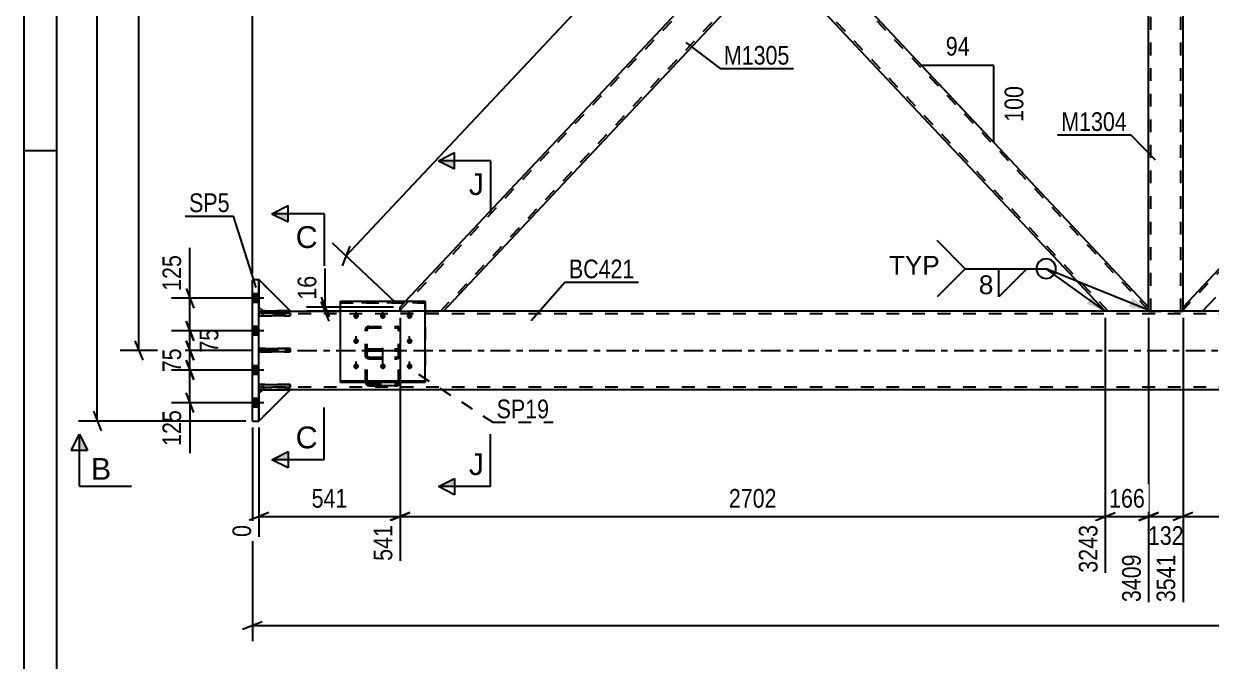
# Model space of a CAD drawing. Header units: millimetres. Extents: x -76 to 765, y -395 to 199.
# Drawn here: x -76 to 106, y -175.2 to -77.6 of the extents above; entities that cross this region are included whole.
import ezdxf

# ---------------------------------------------------------------- set-up
doc = ezdxf.new("R2010")
doc.units = ezdxf.units.MM
doc.linetypes.add('DXK_LINE_DOT2', pattern=[3.9198, 1.9599, -1.9599])
doc.linetypes.add('DXK_LINE_DOT3', pattern=[5.9187, 2.979, -0.9799, 0.9799, -0.9799])
doc.styles.add('Arial', font='ARIAL.TTF', dxfattribs={"height": 0.2})
doc.styles.add('Arial Narrow', font='ARIALN.TTF', dxfattribs={"height": 0.2})

# ---------------------------------------------------------------- blocks, each defined once
blk = doc.blocks.new('Unknown-761551795-1132')
at = {"color": 5, "linetype": 'Continuous'}
for p, q in [((-76.05, 199), (-76.05, -395)), ((-71.05, 194), (-71.05, -390)), ((-71.05, -97), (-76.05, -97))]:
    blk.add_line(p, q, dxfattribs=at)
blk = doc.blocks.new('Part-761551795-4890 - 4757')
at = {"color": 7, "linetype": 'DXK_LINE_DOT2'}
for p, q in [((-40, -120.95), (-40, -116.75)), ((-40, -116.75), (-35.2, -121.55)), ((-39.4, -121.55), (-40, -120.95)), ((-35.2, -121.55), (-39.4, -121.55))]:
    blk.add_line(p, q, dxfattribs=at)
blk = doc.blocks.new('Bolt-761551795-4770 - 4757')
at = {"color": 1, "linetype": 'DXK_LINE_DOT2'}
for p, q in [((-25.1, -122.73), (-25.1, -121.6)), ((-21, -122.73), (-21, -121.6)), ((-16.9, -122.73), (-16.9, -121.6)), ((-25.1, -126.58), (-25.1, -125.45)), ((-16.9, -126.58), (-16.9, -125.45)), ((-25.1, -130.44), (-25.1, -129.3)), ((-21, -130.44), (-21, -129.3)), ((-16.9, -130.44), (-16.9, -129.3))]:
    blk.add_line(p, q, dxfattribs=at)
blk = doc.blocks.new('Part-761551795-4878 - 4757')
at = {"color": 2, "linetype": 'Continuous'}
for p, q in [((-40, -133.29), (-40, -132.81)), ((-40, -132.81), (-35.2, -132.81)), ((-35.2, -132.81), (-35.2, -133.29)), ((-35.2, -133.29), (-40, -133.29))]:
    blk.add_line(p, q, dxfattribs=at)
at = {"color": 7, "linetype": 'DXK_LINE_DOT2'}
blk.add_line((-39.4, -133.29), (-39.4, -132.81), dxfattribs=at)
blk = doc.blocks.new('Part-761551795-4869 - 4757')
at = {"color": 7, "linetype": 'DXK_LINE_DOT2'}
for p, q in [((-35.2, -132.81), (-40, -132.81)), ((-40, -132.81), (-40, -133.29)), ((-39.4, -133.29), (-39.4, -132.81)), ((-35.2, -133.29), (-35.2, -132.81)), ((-40, -133.29), (-35.2, -133.29))]:
    blk.add_line(p, q, dxfattribs=at)
blk = doc.blocks.new('Part-761551795-4872 - 4757')
at = {"color": 7, "linetype": 'DXK_LINE_DOT2'}
for p, q in [((-35.2, -121.81), (-40, -121.81)), ((-40, -121.81), (-40, -122.29)), ((-39.4, -122.29), (-39.4, -121.81)), ((-35.2, -122.29), (-35.2, -121.81)), ((-40, -122.29), (-35.2, -122.29))]:
    blk.add_line(p, q, dxfattribs=at)
blk = doc.blocks.new('Part-761551795-4875 - 4757')
at = {"color": 7, "linetype": 'DXK_LINE_DOT2'}
for p, q in [((-35.2, -127.31), (-40, -127.31)), ((-40, -127.31), (-40, -127.79)), ((-39.4, -127.79), (-39.4, -127.31)), ((-35.2, -127.79), (-35.2, -127.31)), ((-40, -127.79), (-35.2, -127.79))]:
    blk.add_line(p, q, dxfattribs=at)
blk = doc.blocks.new('Part-761551795-4881 - 4757')
at = {"color": 2, "linetype": 'Continuous'}
for p, q in [((-40, -122.29), (-40, -121.81)), ((-40, -121.81), (-35.2, -121.81)), ((-35.2, -121.81), (-35.2, -122.29)), ((-35.2, -122.29), (-40, -122.29))]:
    blk.add_line(p, q, dxfattribs=at)
at = {"color": 7, "linetype": 'DXK_LINE_DOT2'}
blk.add_line((-39.4, -122.29), (-39.4, -121.81), dxfattribs=at)
blk = doc.blocks.new('Part-761551795-4884 - 4757')
at = {"color": 2, "linetype": 'Continuous'}
for p, q in [((-40, -127.79), (-40, -127.31)), ((-40, -127.31), (-35.2, -127.31)), ((-35.2, -127.31), (-35.2, -127.79)), ((-35.2, -127.79), (-40, -127.79))]:
    blk.add_line(p, q, dxfattribs=at)
at = {"color": 7, "linetype": 'DXK_LINE_DOT2'}
blk.add_line((-39.4, -127.79), (-39.4, -127.31), dxfattribs=at)
blk = doc.blocks.new('Part-761551795-4887 - 4757')
at = {"color": 2, "linetype": 'Continuous'}
for p, q in [((-40, -116.75), (-40, -120.95)), ((-35.2, -121.55), (-40, -116.75)), ((-40, -120.95), (-39.4, -121.55)), ((-39.4, -121.55), (-35.2, -121.55))]:
    blk.add_line(p, q, dxfattribs=at)
blk = doc.blocks.new('Part-761551795-4893 - 4757')
at = {"color": 2, "linetype": 'Continuous'}
for p, q in [((-39.4, -133.6), (-40, -134.2)), ((-40, -138.4), (-35.2, -133.6)), ((-40, -134.2), (-40, -138.4)), ((-39.4, -133.6), (-35.2, -133.6))]:
    blk.add_line(p, q, dxfattribs=at)
blk = doc.blocks.new('Part-761551795-4896 - 4757')
at = {"color": 7, "linetype": 'DXK_LINE_DOT2'}
for p, q in [((-39.4, -133.6), (-40, -134.2)), ((-40, -138.4), (-35.2, -133.6)), ((-40, -134.2), (-40, -138.4)), ((-35.2, -133.6), (-39.4, -133.6))]:
    blk.add_line(p, q, dxfattribs=at)
blk = doc.blocks.new('Bolt-761551795-4938 - 4757')
at = {"linetype": 'Continuous'}
for points in [[(-25.1, -122.73), (-25.19, -122.72), (-25.28, -122.69), (-25.36, -122.65), (-25.43, -122.59), (-25.48, -122.52), (-25.52, -122.44), (-25.54, -122.36), (-25.54, -122.27), (-25.52, -122.18), (-25.48, -122.11), (-25.43, -122.04), (-25.36, -121.98), (-25.28, -121.93), (-25.19, -121.91), (-25.1, -121.9), (-25.01, -121.91), (-24.92, -121.93), (-24.84, -121.98), (-24.77, -122.04), (-24.72, -122.11), (-24.68, -122.18), (-24.66, -122.27), (-24.66, -122.36), (-24.68, -122.44), (-24.72, -122.52), (-24.77, -122.59), (-24.84, -122.65), (-24.92, -122.69), (-25.01, -122.72)], [(-21, -122.73), (-21.09, -122.72), (-21.18, -122.69), (-21.26, -122.65), (-21.33, -122.59), (-21.38, -122.52), (-21.42, -122.44), (-21.44, -122.36), (-21.44, -122.27), (-21.42, -122.18), (-21.38, -122.11), (-21.33, -122.04), (-21.26, -121.98), (-21.18, -121.93), (-21.09, -121.91), (-21, -121.9), (-20.91, -121.91), (-20.82, -121.93), (-20.74, -121.98), (-20.67, -122.04), (-20.62, -122.11), (-20.58, -122.18), (-20.56, -122.27), (-20.56, -122.36), (-20.58, -122.44), (-20.62, -122.52), (-20.67, -122.59), (-20.74, -122.65), (-20.82, -122.69), (-20.91, -122.72)], [(-16.9, -122.73), (-16.99, -122.72), (-17.08, -122.69), (-17.16, -122.65), (-17.23, -122.59), (-17.28, -122.52), (-17.32, -122.44), (-17.34, -122.36), (-17.34, -122.27), (-17.32, -122.18), (-17.28, -122.11), (-17.23, -122.04), (-17.16, -121.98), (-17.08, -121.93), (-16.99, -121.91), (-16.9, -121.9), (-16.81, -121.91), (-16.72, -121.93), (-16.64, -121.98), (-16.57, -122.04), (-16.52, -122.11), (-16.48, -122.18), (-16.46, -122.27), (-16.46, -122.36), (-16.48, -122.44), (-16.52, -122.52), (-16.57, -122.59), (-16.64, -122.65), (-16.72, -122.69), (-16.81, -122.72)], [(-25.1, -126.58), (-25.19, -126.57), (-25.28, -126.54), (-25.36, -126.5), (-25.43, -126.44), (-25.48, -126.37), (-25.52, -126.29), (-25.54, -126.21), (-25.54, -126.12), (-25.52, -126.04), (-25.48, -125.96), (-25.43, -125.89), (-25.36, -125.83), (-25.28, -125.79), (-25.19, -125.76), (-25.1, -125.75), (-25.01, -125.76), (-24.92, -125.79), (-24.84, -125.83), (-24.77, -125.89), (-24.72, -125.96), (-24.68, -126.04), (-24.66, -126.12), (-24.66, -126.21), (-24.68, -126.29), (-24.72, -126.37), (-24.77, -126.44), (-24.84, -126.5), (-24.92, -126.54), (-25.01, -126.57)], [(-16.9, -126.58), (-16.99, -126.57), (-17.08, -126.54), (-17.16, -126.5), (-17.23, -126.44), (-17.28, -126.37), (-17.32, -126.29), (-17.34, -126.21), (-17.34, -126.12), (-17.32, -126.04), (-17.28, -125.96), (-17.23, -125.89), (-17.16, -125.83), (-17.08, -125.79), (-16.99, -125.76), (-16.9, -125.75), (-16.81, -125.76), (-16.72, -125.79), (-16.64, -125.83), (-16.57, -125.89), (-16.52, -125.96), (-16.48, -126.04), (-16.46, -126.12), (-16.46, -126.21), (-16.48, -126.29), (-16.52, -126.37), (-16.57, -126.44), (-16.64, -126.5), (-16.72, -126.54), (-16.81, -126.57)], [(-25.1, -130.43), (-25.19, -130.42), (-25.28, -130.4), (-25.36, -130.35), (-25.43, -130.29), (-25.48, -130.22), (-25.52, -130.15), (-25.54, -130.06), (-25.54, -129.97), (-25.52, -129.89), (-25.48, -129.81), (-25.43, -129.74), (-25.36, -129.68), (-25.28, -129.64), (-25.19, -129.61), (-25.1, -129.6), (-25.01, -129.61), (-24.92, -129.64), (-24.84, -129.68), (-24.77, -129.74), (-24.72, -129.81), (-24.68, -129.89), (-24.66, -129.97), (-24.66, -130.06), (-24.68, -130.15), (-24.72, -130.22), (-24.77, -130.29), (-24.84, -130.35), (-24.92, -130.4), (-25.01, -130.42)], [(-21, -130.43), (-21.09, -130.42), (-21.18, -130.4), (-21.26, -130.35), (-21.33, -130.29), (-21.38, -130.22), (-21.42, -130.15), (-21.44, -130.06), (-21.44, -129.97), (-21.42, -129.89), (-21.38, -129.81), (-21.33, -129.74), (-21.26, -129.68), (-21.18, -129.64), (-21.09, -129.61), (-21, -129.6), (-20.91, -129.61), (-20.82, -129.64), (-20.74, -129.68), (-20.67, -129.74), (-20.62, -129.81), (-20.58, -129.89), (-20.56, -129.97), (-20.56, -130.06), (-20.58, -130.15), (-20.62, -130.22), (-20.67, -130.29), (-20.74, -130.35), (-20.82, -130.4), (-20.91, -130.42)], [(-16.9, -130.43), (-16.99, -130.42), (-17.08, -130.4), (-17.16, -130.35), (-17.23, -130.29), (-17.28, -130.22), (-17.32, -130.15), (-17.34, -130.06), (-17.34, -129.97), (-17.32, -129.89), (-17.28, -129.81), (-17.23, -129.74), (-17.16, -129.68), (-17.08, -129.64), (-16.99, -129.61), (-16.9, -129.6), (-16.81, -129.61), (-16.72, -129.64), (-16.64, -129.68), (-16.57, -129.74), (-16.52, -129.81), (-16.48, -129.89), (-16.46, -129.97), (-16.46, -130.06), (-16.48, -130.15), (-16.52, -130.22), (-16.57, -130.29), (-16.64, -130.35), (-16.72, -130.4), (-16.81, -130.42)]]:
    blk.add_hatch(color=1, dxfattribs=at).paths.add_polyline_path(points)
at = {"color": 1, "linetype": 'Continuous'}
for p, q in [((-25.1, -122.71), (-25.1, -121.57)), ((-21, -122.71), (-21, -121.57)), ((-16.9, -122.71), (-16.9, -121.57)), ((-25.1, -126.56), (-25.1, -125.43)), ((-16.9, -126.56), (-16.9, -125.43)), ((-25.1, -130.41), (-25.1, -129.28)), ((-21, -130.41), (-21, -129.28)), ((-16.9, -130.41), (-16.9, -129.28))]:
    blk.add_line(p, q, dxfattribs=at)
blk = doc.blocks.new('Part-761551795-4955 - 4757')
at = {"color": 2, "linetype": 'Continuous'}
for p, q in [((-40, -121.6), (-27.5, -121.6)), ((212.51, -121.6), (-14.5, -121.6)), ((-40, -133.6), (-39.4, -133.6)), ((591.24, -133.6), (-35.2, -133.6))]:
    blk.add_line(p, q, dxfattribs=at)
at = {"color": 7, "linetype": 'DXK_LINE_DOT2'}
for p, q in [((-40, -133.6), (-40, -121.6)), ((-14.5, -121.6), (-27.5, -121.6)), ((591.24, -122), (-40, -122)), ((591.24, -133.2), (-40, -133.2)), ((-35.2, -133.6), (-39.4, -133.6))]:
    blk.add_line(p, q, dxfattribs=at)
at = {"color": 7, "linetype": 'DXK_LINE_DOT3'}
blk.add_line((-40, -127.6), (591.24, -127.6), dxfattribs=at)
blk = doc.blocks.new('Part-761551795-5248 - 4757')
at = {"color": 2, "linetype": 'Continuous'}
for p, q in [((-41, -138.4), (-41, -116.8)), ((-40, -116.8), (-41, -116.8)), ((-40, -138.4), (-40, -116.8)), ((-41, -138.4), (-40, -138.4))]:
    blk.add_line(p, q, dxfattribs=at)
blk = doc.blocks.new('Part-761551795-4997 - 4757')
at = {"color": 2, "linetype": 'Continuous'}
for p, q in [((-27.5, -120.06), (-14.5, -120.06)), ((-27.5, -132.49), (-27.5, -120.06)), ((-14.5, -132.49), (-14.5, -120.06)), ((-27.5, -132.27), (-14.5, -132.27)), ((-14.5, -132.49), (-27.5, -132.49))]:
    blk.add_line(p, q, dxfattribs=at)
at = {"color": 7, "linetype": 'DXK_LINE_DOT2'}
blk.add_line((-27.5, -120.28), (-14.5, -120.28), dxfattribs=at)
blk = doc.blocks.new('Part-761551795-5002 - 4757')
at = {"color": 7, "linetype": 'DXK_LINE_DOT2'}
for p, q in [((-27.5, -132.51), (-27.5, -120.08)), ((-27.5, -120.08), (-14.5, -120.08)), ((-14.5, -120.08), (-14.5, -132.51)), ((-14.5, -120.3), (-27.5, -120.3)), ((-27.5, -132.3), (-14.5, -132.3)), ((-14.5, -132.51), (-27.5, -132.51))]:
    blk.add_line(p, q, dxfattribs=at)
blk = doc.blocks.new('Part-761551795-5005 - 4757')
at = {"color": 7, "linetype": 'DXK_LINE_DOT2'}
for p, q in [((-23.64, -124.38), (-23.6, -124.2)), ((-23.64, -132.48), (-23.64, -124.38)), ((-23.6, -124.2), (-23.5, -124.06)), ((-23.5, -124.06), (-23.34, -123.96)), ((-23.38, -124.29), (-23.4, -124.38)), ((-23.4, -132.48), (-23.4, -124.38)), ((-23.33, -124.22), (-23.38, -124.29)), ((-23.34, -123.96), (-23.16, -123.93)), ((-23.25, -124.17), (-23.33, -124.22)), ((-23.16, -124.15), (-23.25, -124.17)), ((-23.16, -123.93), (-18.84, -123.93)), ((-23.16, -124.15), (-18.84, -124.15)), ((-18.84, -123.93), (-18.66, -123.96)), ((-18.75, -124.17), (-18.84, -124.15)), ((-18.67, -124.22), (-18.75, -124.17)), ((-18.62, -124.29), (-18.67, -124.22)), ((-18.66, -123.96), (-18.5, -124.06)), ((-18.6, -124.38), (-18.62, -124.29)), ((-18.6, -132.48), (-18.6, -124.38)), ((-18.5, -124.06), (-18.4, -124.2)), ((-18.4, -124.2), (-18.36, -124.38)), ((-18.36, -132.48), (-18.36, -124.38)), ((-23.16, -127.37), (-23.34, -127.41)), ((-23.16, -127.37), (-18.84, -127.37)), ((-18.66, -127.41), (-18.84, -127.37)), ((-23.6, -127.69), (-23.64, -127.88)), ((-23.6, -128.61), (-23.64, -128.44)), ((-23.5, -128.76), (-23.6, -128.61)), ((-23.34, -128.85), (-23.5, -128.76)), ((-23.4, -127.88), (-23.38, -127.79)), ((-23.4, -128.44), (-23.38, -128.52)), ((-23.38, -127.79), (-23.33, -127.7)), ((-23.38, -128.52), (-23.33, -128.6)), ((-23.16, -128.89), (-23.34, -128.85)), ((-23.33, -127.7), (-23.25, -127.65)), ((-23.33, -128.6), (-23.25, -128.64)), ((-23.25, -127.65), (-23.16, -127.63)), ((-23.25, -128.64), (-23.16, -128.66)), ((-23.16, -127.63), (-18.84, -127.63)), ((-23.16, -128.66), (-18.84, -128.66)), ((-23.16, -128.89), (-18.84, -128.89)), ((-18.84, -127.63), (-18.75, -127.65)), ((-18.84, -128.66), (-18.75, -128.64)), ((-18.66, -128.85), (-18.84, -128.89)), ((-18.75, -127.65), (-18.67, -127.7)), ((-18.75, -128.64), (-18.67, -128.6)), ((-18.67, -127.7), (-18.62, -127.79)), ((-18.67, -128.6), (-18.62, -128.52)), ((-18.5, -128.76), (-18.66, -128.85)), ((-18.62, -127.79), (-18.6, -127.88)), ((-18.62, -128.52), (-18.6, -128.44)), ((-18.4, -128.61), (-18.5, -128.76)), ((-18.36, -127.88), (-18.4, -127.69)), ((-18.36, -128.44), (-18.4, -128.61)), ((-23.64, -132.48), (-23.6, -132.68)), ((-23.38, -132.58), (-23.4, -132.48)), ((-23.33, -132.66), (-23.38, -132.58)), ((-23.25, -132.72), (-23.33, -132.66)), ((-23.16, -132.74), (-23.25, -132.72)), ((-23.16, -132.74), (-18.84, -132.74)), ((-18.75, -132.72), (-18.84, -132.74)), ((-18.67, -132.66), (-18.75, -132.72)), ((-18.62, -132.58), (-18.67, -132.66)), ((-18.6, -132.48), (-18.62, -132.58)), ((-18.4, -132.68), (-18.36, -132.48)), ((-23.34, -132.95), (-23.16, -132.99)), ((-23.16, -132.99), (-18.84, -132.99)), ((-18.84, -132.99), (-18.66, -132.95))]:
    blk.add_line(p, q, dxfattribs=at)
for centre, start, end in [((-23.14, -127.86), 114.32, 159.2417), ((-18.86, -127.86), 20.7583, 65.68), ((-23.14, -132.5), 200.7583, 245.68), ((-18.86, -132.5), 294.32, 339.2417)]:
    blk.add_arc(centre, 0.496, start, end, dxfattribs=at)
blk = doc.blocks.new('Part-761551795-5113 - 4757')
at = {"color": 2, "linetype": 'Continuous'}
for p, q in [((39.44, -67.19), (42.63, -63.8)), ((96.36, -120.94), (42.63, -63.8)), ((39, -67.65), (39.44, -67.19)), ((89.73, -121.6), (39, -67.65)), ((96.36, -121.6), (96.36, -120.94))]:
    blk.add_line(p, q, dxfattribs=at)
at = {"color": 7, "linetype": 'DXK_LINE_DOT2'}
for p, q in [((96.36, -121.41), (42.41, -64.03)), ((39.03, -67.62), (39.44, -67.19)), ((39.22, -67.42), (39.24, -67.4)), ((90.17, -121.6), (39.22, -67.42)), ((96.36, -121.6), (89.73, -121.6))]:
    blk.add_line(p, q, dxfattribs=at)
blk = doc.blocks.new('Part-761551795-5128 - 4757')
at = {"color": 7, "linetype": 'DXK_LINE_DOT2'}
for p, q in [((-23.6, -124.18), (-23.64, -124.35)), ((-23.64, -132.46), (-23.64, -124.35)), ((-23.5, -124.03), (-23.6, -124.18)), ((-23.34, -123.94), (-23.5, -124.03)), ((-23.4, -124.35), (-23.38, -124.27)), ((-23.4, -132.46), (-23.4, -124.35)), ((-23.38, -124.27), (-23.33, -124.19)), ((-23.16, -123.9), (-23.34, -123.94)), ((-23.33, -124.19), (-23.25, -124.15)), ((-23.25, -124.15), (-23.16, -124.13)), ((-23.16, -123.9), (-18.84, -123.9)), ((-23.16, -124.13), (-18.84, -124.13)), ((-18.66, -123.94), (-18.84, -123.9)), ((-18.84, -124.13), (-18.75, -124.15)), ((-18.75, -124.15), (-18.67, -124.19)), ((-18.67, -124.19), (-18.62, -124.27)), ((-18.5, -124.03), (-18.66, -123.94)), ((-18.62, -124.27), (-18.6, -124.35)), ((-18.6, -132.46), (-18.6, -124.35)), ((-18.4, -124.18), (-18.5, -124.03)), ((-18.36, -124.35), (-18.4, -124.18)), ((-18.36, -132.46), (-18.36, -124.35)), ((-23.34, -127.39), (-23.16, -127.35)), ((-23.16, -127.35), (-18.84, -127.35)), ((-18.84, -127.35), (-18.66, -127.39)), ((-23.64, -127.86), (-23.6, -127.67)), ((-23.64, -128.41), (-23.6, -128.59)), ((-23.6, -128.59), (-23.5, -128.73)), ((-23.5, -128.73), (-23.34, -128.83)), ((-23.38, -127.76), (-23.4, -127.86)), ((-23.38, -128.5), (-23.4, -128.41)), ((-23.33, -127.68), (-23.38, -127.76)), ((-23.33, -128.57), (-23.38, -128.5)), ((-23.34, -128.83), (-23.16, -128.86)), ((-23.25, -127.62), (-23.33, -127.68)), ((-23.25, -128.62), (-23.33, -128.57)), ((-23.16, -127.61), (-23.25, -127.62)), ((-23.16, -128.64), (-23.25, -128.62)), ((-23.16, -127.61), (-18.84, -127.61)), ((-23.16, -128.64), (-18.84, -128.64)), ((-23.16, -128.86), (-18.84, -128.86)), ((-18.75, -127.62), (-18.84, -127.61)), ((-18.75, -128.62), (-18.84, -128.64)), ((-18.84, -128.86), (-18.66, -128.83)), ((-18.67, -127.68), (-18.75, -127.62)), ((-18.67, -128.57), (-18.75, -128.62)), ((-18.62, -127.76), (-18.67, -127.68)), ((-18.62, -128.5), (-18.67, -128.57)), ((-18.66, -128.83), (-18.5, -128.73)), ((-18.6, -127.86), (-18.62, -127.76)), ((-18.6, -128.41), (-18.62, -128.5)), ((-18.5, -128.73), (-18.4, -128.59)), ((-18.4, -127.67), (-18.36, -127.86)), ((-18.4, -128.59), (-18.36, -128.41)), ((-23.63, -132.49), (-23.64, -132.46)), ((-23.4, -132.46), (-23.38, -132.56)), ((-23.38, -132.56), (-23.33, -132.64)), ((-23.33, -132.64), (-23.25, -132.69)), ((-23.25, -132.69), (-23.16, -132.71)), ((-23.16, -132.71), (-18.84, -132.71)), ((-18.84, -132.71), (-18.75, -132.69)), ((-18.75, -132.69), (-18.67, -132.64)), ((-18.67, -132.64), (-18.62, -132.56)), ((-18.62, -132.56), (-18.6, -132.46)), ((-18.36, -132.46), (-18.37, -132.49))]:
    blk.add_line(p, q, dxfattribs=at)
at = {"color": 7, "linetype": 'DXK_LINE_DOT3'}
blk.add_line((-21, -130.16), (-21, -126.38), dxfattribs=at)
at = {"color": 2, "linetype": 'Continuous'}
for p, q in [((-23.6, -132.65), (-23.63, -132.49)), ((-18.37, -132.49), (-18.4, -132.65)), ((-23.16, -132.97), (-23.34, -132.93)), ((-23.16, -132.97), (-18.84, -132.97)), ((-18.66, -132.93), (-18.84, -132.97))]:
    blk.add_line(p, q, dxfattribs=at)
at = {"color": 7, "linetype": 'DXK_LINE_DOT2'}
for centre, start, end in [((-23.14, -127.84), 114.32, 159.2417), ((-18.86, -127.84), 20.7583, 65.68)]:
    blk.add_arc(centre, 0.496, start, end, dxfattribs=at)
at = {"color": 2, "linetype": 'Continuous'}
for centre, start, end in [((-23.14, -132.48), 200.7583, 245.68), ((-18.86, -132.48), 294.32, 339.2417)]:
    blk.add_arc(centre, 0.496, start, end, dxfattribs=at)
blk = doc.blocks.new('Part-761551795-5153 - 4757')
at = {"color": 7, "linetype": 'DXK_LINE_DOT2'}
for p, q in [((101.64, -6), (96.36, -6)), ((96.36, -6.66), (96.36, -6)), ((96.68, -121.6), (96.68, -6)), ((101.32, -121.6), (101.32, -6)), ((101.64, -6.66), (101.64, -6)), ((96.36, -121.6), (96.36, -120.94)), ((96.36, -121.6), (101.64, -121.6)), ((101.64, -121.6), (101.64, -120.94))]:
    blk.add_line(p, q, dxfattribs=at)
at = {"color": 2, "linetype": 'Continuous'}
for p, q in [((96.36, -120.94), (96.36, -6.66)), ((101.64, -120.94), (101.64, -6.66))]:
    blk.add_line(p, q, dxfattribs=at)
blk = doc.blocks.new('Part-761551795-5223 - 4757')
at = {"color": 7, "linetype": 'DXK_LINE_DOT2'}
for p, q in [((210.17, -6), (101.64, -121.41)), ((216.36, -6.19), (107.83, -121.6)), ((216.36, -6), (209.73, -6)), ((159, -59.95), (155.38, -63.8)), ((162.63, -63.8), (159, -67.65)), ((108.27, -121.6), (101.64, -121.6))]:
    blk.add_line(p, q, dxfattribs=at)
at = {"color": 7, "linetype": 'DXK_LINE_DOT3'}
blk.add_line((104.64, -121.6), (213.36, -6), dxfattribs=at)
at = {"color": 2, "linetype": 'Continuous'}
for p, q in [((209.73, -6), (159, -59.95)), ((216.36, -6.66), (162.63, -63.8)), ((216.36, -6.66), (216.36, -6)), ((155.38, -63.8), (101.64, -120.94)), ((159, -67.65), (108.27, -121.6)), ((101.64, -121.52), (101.64, -120.94)), ((101.64, -121.6), (101.64, -121.52))]:
    blk.add_line(p, q, dxfattribs=at)
blk = doc.blocks.new('Part-761551795-5228 - 4757')
at = {"color": 7, "linetype": 'DXK_LINE_DOT2'}
for p, q in [((-18.36, -121.41), (90.17, -6)), ((-12.17, -121.6), (96.36, -6.19)), ((96.36, -6), (89.73, -6)), ((39, -67.65), (42.63, -63.8)), ((-18.36, -120.94), (-17.53, -120.06)), ((-18.36, -121.6), (-18.36, -120.94)), ((-18.36, -121.6), (-11.73, -121.6))]:
    blk.add_line(p, q, dxfattribs=at)
at = {"color": 2, "linetype": 'Continuous'}
for p, q in [((-17.53, -120.06), (89.73, -6)), ((96.36, -6.66), (42.63, -63.8)), ((96.36, -6.66), (96.36, -6)), ((-11.73, -121.6), (39, -67.65))]:
    blk.add_line(p, q, dxfattribs=at)
blk = doc.blocks.new('Bolt-761551795-5250 - 4757')
at = {"linetype": 'Continuous'}
for points in [[(-41, -118.94), (-41, -120.26), (-40, -120.26), (-40, -118.94)], [(-41, -118.94), (-41, -120.26), (-40, -120.26), (-40, -118.94)], [(-41, -118.94), (-41, -120.26), (-40, -120.26), (-40, -118.94)], [(-41, -123.94), (-41, -125.26), (-40, -125.26), (-40, -123.94)], [(-41, -123.94), (-41, -125.26), (-40, -125.26), (-40, -123.94)], [(-41, -129.94), (-41, -131.26), (-40, -131.26), (-40, -129.94)], [(-41, -129.94), (-41, -131.26), (-40, -131.26), (-40, -129.94)], [(-41, -134.94), (-41, -136.26), (-40, -136.26), (-40, -134.94)], [(-41, -134.94), (-41, -136.26), (-40, -136.26), (-40, -134.94)], [(-41, -134.94), (-41, -136.26), (-40, -136.26), (-40, -134.94)]]:
    blk.add_hatch(color=1, dxfattribs=at).paths.add_polyline_path(points)
at = {"color": 1, "linetype": 'Continuous'}
for p, q in [((-39.24, -119.6), (-44, -119.6)), ((-39.24, -119.6), (-44, -119.6)), ((-39.24, -119.6), (-44, -119.6)), ((-40, -118.94), (-41, -118.94)), ((-40, -118.94), (-41, -118.94)), ((-40, -118.94), (-41, -118.94)), ((-40, -120.26), (-41, -120.26)), ((-40, -120.26), (-41, -120.26)), ((-40, -120.26), (-41, -120.26)), ((-39.24, -124.6), (-44, -124.6)), ((-39.24, -124.6), (-44, -124.6)), ((-40, -123.94), (-41, -123.94)), ((-40, -123.94), (-41, -123.94)), ((-40, -125.26), (-41, -125.26)), ((-40, -125.26), (-41, -125.26)), ((-39.24, -130.6), (-44, -130.6)), ((-39.24, -130.6), (-44, -130.6)), ((-40, -129.94), (-41, -129.94)), ((-40, -129.94), (-41, -129.94)), ((-40, -131.26), (-41, -131.26)), ((-40, -131.26), (-41, -131.26)), ((-39.24, -135.6), (-44, -135.6)), ((-39.24, -135.6), (-44, -135.6)), ((-39.24, -135.6), (-44, -135.6)), ((-40, -134.94), (-41, -134.94)), ((-40, -134.94), (-41, -134.94)), ((-40, -134.94), (-41, -134.94)), ((-40, -136.26), (-41, -136.26)), ((-40, -136.26), (-41, -136.26)), ((-40, -136.26), (-41, -136.26))]:
    blk.add_line(p, q, dxfattribs=at)
blk = doc.blocks.new('StraightDimension-761551795-18448 - 4757')
at = {"color": 7, "linetype": 'Continuous'}
for p, q in [((96.36, -122.6), (96.36, -166.13)), ((101.64, -122.6), (101.64, -166.13)), ((94.86, -153.62), (97.86, -152.42)), ((103.14, -152.42), (100.14, -153.62)), ((96.36, -153.02), (101.64, -153.02))]:
    blk.add_line(p, q, dxfattribs=at)
at = {"color": 0}
blk.add_wipeout([(102.34, -157.97), (102.34, -153.77), (95.66, -153.77), (95.66, -157.97)], dxfattribs=at)
at = {"color": 0, "linetype": 'Continuous'}
blk.add_wipeout([(101.04, -158.22), (96.84, -158.22), (96.84, -166.73), (101.04, -166.73)], dxfattribs=at)
at = {"color": 3, "style": 'Arial Narrow'}
blk.add_text('132', height=2.863, dxfattribs=at).set_placement((96.26, -157.37))
at = {"color": 3, "linetype": 'Continuous', "style": 'Arial Narrow'}
blk.add_text('3541', height=2.863, rotation=90.0002, dxfattribs=at).set_placement((100.44, -166.13))
blk = doc.blocks.new('StraightDimension-761551795-16029 - 4757')
at = {"color": 7, "linetype": 'Continuous'}
for p, q in [((-51.17, -123.1), (-49.97, -126.1)), ((-42, -124.6), (-52.97, -124.6)), ((-50.57, -127.6), (-50.57, -124.6)), ((-49.97, -129.1), (-51.17, -126.1)), ((-41, -127.6), (-52.97, -127.6))]:
    blk.add_line(p, q, dxfattribs=at)
at = {"color": 0}
blk.add_wipeout([(-45.62, -123.67), (-49.82, -123.67), (-49.82, -128.53), (-45.62, -128.53)], dxfattribs=at)
at = {"color": 3, "style": 'Arial Narrow'}
blk.add_text('75', height=2.863, rotation=90.0002, dxfattribs=at).set_placement((-46.22, -127.93))
blk = doc.blocks.new('StraightDimension-761551795-5899 - 4757')
at = {"color": 7, "linetype": 'Continuous'}
for p, q in [((0, -7), (0, -59)), ((-41, -115.8), (-41, -53.75)), ((-39.5, -56), (-42.5, -57.2)), ((-1.5, -57.2), (1.5, -56)), ((-41, -56.6), (0, -56.6))]:
    blk.add_line(p, q, dxfattribs=at)
at = {"color": 0}
blk.add_wipeout([(-16.24, -55.85), (-16.24, -51.65), (-24.76, -51.65), (-24.76, -55.85)], dxfattribs=at)
at = {"color": 3, "style": 'Arial Narrow'}
blk.add_text('1025', height=2.863, dxfattribs=at).set_placement((-24.16, -55.25))
blk = doc.blocks.new('StraightDimension-761551795-5891 - 4757')
at = {"color": 7, "linetype": 'Continuous'}
for p, q in [((-1, 0), (-61.25, 0)), ((-57.8, -1.5), (-59, 1.5)), ((-58.4, -127.6), (-58.4, 0)), ((-59, -126.1), (-57.8, -129.1)), ((-41, -127.6), (-61.25, -127.6))]:
    blk.add_line(p, q, dxfattribs=at)
at = {"color": 0}
blk.add_wipeout([(-59.15, -59.54), (-63.35, -59.54), (-63.35, -68.05), (-59.15, -68.05)], dxfattribs=at)
at = {"color": 3, "style": 'Arial Narrow'}
blk.add_text('3190', height=2.863, rotation=90.0002, dxfattribs=at).set_placement((-59.75, -67.45))
blk = doc.blocks.new('StraightDimension-761551795-6262 - 4757')
at = {"color": 7, "linetype": 'Continuous'}
for p, q in [((-41, -139.4), (-41, -172.13)), ((-39.5, -169.13), (-42.5, -170.33)), ((-41, -169.73), (606.74, -169.73))]:
    blk.add_line(p, q, dxfattribs=at)
blk = doc.blocks.new('StraightDimension-761551795-15979 - 4757')
at = {"color": 7, "linetype": 'Continuous'}
for p, q in [((89.01, -5.31), (79.36, 3.76)), ((80.84, 0.3), (82.02, 3.31)), ((-26.66, -113.13), (81.43, 1.81)), ((-19.09, -120.26), (-28.74, -111.18)), ((-26.07, -111.63), (-27.25, -114.64))]:
    blk.add_line(p, q, dxfattribs=at)
at = {"color": 0}
blk.add_wipeout([(29.76, -52.05), (26.7, -49.17), (20.86, -55.37), (23.92, -58.25)], dxfattribs=at)
at = {"color": 3, "style": 'Arial Narrow'}
blk.add_text('3945', height=2.863, rotation=46.7591, dxfattribs=at).set_placement((23.9, -57.4))
blk = doc.blocks.new('StraightDimension-761551795-16014 - 4757')
at = {"color": 7, "linetype": 'Continuous'}
for p, q in [((-30.45, -119.44), (-29.25, -122.44)), ((-29.25, -123.1), (-30.45, -120.1)), ((-19.36, -120.94), (-32.7, -120.94)), ((-19.36, -121.6), (-32.7, -121.6)), ((-29.85, -121.6), (-29.85, -120.94))]:
    blk.add_line(p, q, dxfattribs=at)
at = {"color": 0}
blk.add_wipeout([(-30.6, -115.56), (-34.8, -115.56), (-34.8, -120.42), (-30.6, -120.42)], dxfattribs=at)
at = {"color": 7, "linetype": 'Continuous'}
blk.add_line((-29.85, -120.94), (-29.85, -115.03), dxfattribs=at)
blk.add_line((-29.85, -120.94), (-29.85, -115.03), dxfattribs=at)
at = {"color": 3, "style": 'Arial Narrow'}
blk.add_text('16', height=2.863, rotation=90.0002, dxfattribs=at).set_placement((-31.2, -119.82))
blk = doc.blocks.new('StraightDimension-761551795-16028 - 4757')
at = {"color": 7, "linetype": 'Continuous'}
for p, q in [((-51.17, -118.1), (-49.97, -121.1)), ((-42, -119.6), (-53.42, -119.6)), ((-50.57, -124.6), (-50.57, -119.6)), ((-49.97, -126.1), (-51.17, -123.1)), ((-42, -124.6), (-53.42, -124.6))]:
    blk.add_line(p, q, dxfattribs=at)
at = {"color": 0}
blk.add_wipeout([(-51.32, -112.39), (-55.52, -112.39), (-55.52, -119.07), (-51.32, -119.07)], dxfattribs=at)
at = {"color": 7, "linetype": 'Continuous'}
blk.add_line((-50.57, -119.6), (-50.57, -111.87), dxfattribs=at)
blk.add_line((-50.57, -119.6), (-50.57, -111.87), dxfattribs=at)
at = {"color": 3, "style": 'Arial Narrow'}
blk.add_text('125', height=2.863, rotation=90.0002, dxfattribs=at).set_placement((-51.92, -118.47))
blk = doc.blocks.new('StraightDimension-761551795-16030 - 4757')
at = {"color": 7, "linetype": 'Continuous'}
for p, q in [((-51.17, -126.1), (-49.97, -129.1)), ((-41, -127.6), (-53.42, -127.6)), ((-49.97, -132.1), (-51.17, -129.1)), ((-50.57, -130.6), (-50.57, -127.6)), ((-42, -130.6), (-53.42, -130.6))]:
    blk.add_line(p, q, dxfattribs=at)
at = {"color": 0}
blk.add_wipeout([(-51.32, -126.67), (-55.52, -126.67), (-55.52, -131.53), (-51.32, -131.53)], dxfattribs=at)
at = {"color": 3, "style": 'Arial Narrow'}
blk.add_text('75', height=2.863, rotation=90.0002, dxfattribs=at).set_placement((-51.92, -130.93))
blk = doc.blocks.new('StraightDimension-761551795-16031 - 4757')
at = {"color": 7, "linetype": 'Continuous'}
for p, q in [((-51.17, -129.1), (-49.97, -132.1)), ((-42, -130.6), (-53.42, -130.6)), ((-50.57, -135.6), (-50.57, -130.6)), ((-49.97, -137.1), (-51.17, -134.1)), ((-42, -135.6), (-53.42, -135.6))]:
    blk.add_line(p, q, dxfattribs=at)
at = {"color": 0}
blk.add_wipeout([(-51.32, -136.12), (-55.52, -136.12), (-55.52, -142.81), (-51.32, -142.81)], dxfattribs=at)
at = {"color": 7, "linetype": 'Continuous'}
blk.add_line((-50.57, -135.6), (-50.57, -143.33), dxfattribs=at)
blk.add_line((-50.57, -135.6), (-50.57, -143.33), dxfattribs=at)
at = {"color": 3, "style": 'Arial Narrow'}
blk.add_text('125', height=2.863, rotation=90.0002, dxfattribs=at).set_placement((-51.92, -142.21))
blk = doc.blocks.new('AngleDimension-761551795-16297 - 4757')
at = {"color": 7, "linetype": 'Continuous'}
for p, q in [((69.44, -92.32), (61.56, -83.94)), ((72.66, -83.94), (61.56, -83.94)), ((72.66, -95.74), (61.56, -83.94)), ((72.66, -95.74), (72.66, -83.94))]:
    blk.add_line(p, q, dxfattribs=at)
at = {"color": 0}
for points in [[(69.54, -83.04), (69.54, -78.84), (64.68, -78.84), (64.68, -83.04)], [(77.76, -86.49), (73.56, -86.49), (73.56, -93.18), (77.76, -93.18)]]:
    blk.add_wipeout(points, dxfattribs=at)
at = {"color": 3, "style": 'Arial Narrow'}
blk.add_text('94', height=2.863, dxfattribs=at).set_placement((65.28, -82.44))
blk.add_text('100', height=2.863, rotation=90.0002, dxfattribs=at).set_placement((77.16, -92.58))
blk = doc.blocks.new('StraightDimension-761551795-18447 - 4757')
at = {"color": 7, "linetype": 'Continuous'}
for p, q in [((101.64, -122.6), (101.64, -166.13)), ((209.73, -122.6), (209.73, -161.63)), ((103.14, -152.42), (100.14, -153.62)), ((208.23, -153.62), (211.23, -152.42)), ((101.64, -153.02), (209.73, -153.02))]:
    blk.add_line(p, q, dxfattribs=at)
at = {"color": 0}
blk.add_wipeout([(159.94, -152.27), (159.94, -148.07), (151.43, -148.07), (151.43, -152.27)], dxfattribs=at)
at = {"color": 0, "linetype": 'Continuous'}
blk.add_wipeout([(209.13, -153.72), (204.93, -153.72), (204.93, -162.23), (209.13, -162.23)], dxfattribs=at)
at = {"color": 3, "style": 'Arial Narrow'}
blk.add_text('2702', height=2.863, dxfattribs=at).set_placement((152.03, -151.67))
at = {"color": 3, "linetype": 'Continuous', "style": 'Arial Narrow'}
blk.add_text('6243', height=2.863, rotation=90.0002, dxfattribs=at).set_placement((208.53, -161.63))
blk = doc.blocks.new('StraightDimension-761551795-18449 - 4757')
at = {"color": 7, "linetype": 'Continuous'}
for p, q in [((89.73, -122.6), (89.73, -161.63)), ((96.36, -122.6), (96.36, -166.13)), ((88.23, -153.62), (91.23, -152.42)), ((97.86, -152.42), (94.86, -153.62)), ((89.73, -153.02), (96.36, -153.02))]:
    blk.add_line(p, q, dxfattribs=at)
at = {"color": 0}
blk.add_wipeout([(96.39, -152.27), (96.39, -148.07), (89.71, -148.07), (89.71, -152.27)], dxfattribs=at)
at = {"color": 0, "linetype": 'Continuous'}
blk.add_wipeout([(95.76, -158.22), (91.56, -158.22), (91.56, -166.73), (95.76, -166.73)], dxfattribs=at)
at = {"color": 3, "style": 'Arial Narrow'}
blk.add_text('166', height=2.863, dxfattribs=at).set_placement((90.31, -151.67))
at = {"color": 3, "linetype": 'Continuous', "style": 'Arial Narrow'}
blk.add_text('3409', height=2.863, rotation=90.0002, dxfattribs=at).set_placement((95.16, -166.13))
blk = doc.blocks.new('StraightDimension-761551795-18450 - 4757')
at = {"color": 7, "linetype": 'Continuous'}
for p, q in [((-18.36, -122.6), (-18.36, -159.81)), ((89.73, -122.6), (89.73, -161.63)), ((-16.86, -152.42), (-19.86, -153.62)), ((88.23, -153.62), (91.23, -152.42)), ((-18.36, -153.02), (89.73, -153.02))]:
    blk.add_line(p, q, dxfattribs=at)
at = {"color": 0}
blk.add_wipeout([(39.94, -152.27), (39.94, -148.07), (31.43, -148.07), (31.43, -152.27)], dxfattribs=at)
at = {"color": 0, "linetype": 'Continuous'}
blk.add_wipeout([(89.13, -153.72), (84.93, -153.72), (84.93, -162.23), (89.13, -162.23)], dxfattribs=at)
at = {"color": 3, "style": 'Arial Narrow'}
blk.add_text('2702', height=2.863, dxfattribs=at).set_placement((32.03, -151.67))
at = {"color": 3, "linetype": 'Continuous', "style": 'Arial Narrow'}
blk.add_text('3243', height=2.863, rotation=90.0002, dxfattribs=at).set_placement((88.53, -161.63))
blk = doc.blocks.new('StraightDimension-761551795-18451 - 4757')
at = {"color": 7, "linetype": 'Continuous'}
for p, q in [((-18.36, -122.6), (-18.36, -159.81)), ((-40, -139.4), (-40, -156.15)), ((-38.5, -152.42), (-41.5, -153.62)), ((-19.86, -153.62), (-16.86, -152.42)), ((-40, -153.02), (-18.36, -153.02))]:
    blk.add_line(p, q, dxfattribs=at)
at = {"color": 0}
blk.add_wipeout([(-25.84, -152.27), (-25.84, -148.07), (-32.52, -148.07), (-32.52, -152.27)], dxfattribs=at)
at = {"color": 0, "linetype": 'Continuous'}
for points in [[(-40.6, -153.72), (-44.8, -153.72), (-44.8, -156.75), (-40.6, -156.75)], [(-18.96, -153.72), (-23.16, -153.72), (-23.16, -160.41), (-18.96, -160.41)]]:
    blk.add_wipeout(points, dxfattribs=at)
at = {"color": 3, "style": 'Arial Narrow'}
blk.add_text('541', height=2.863, dxfattribs=at).set_placement((-31.92, -151.67))
at = {"color": 3, "linetype": 'Continuous', "style": 'Arial Narrow'}
for s, height, p in [('0', 2.86, (-41.2, -156.15)), ('541', 2.863, (-19.56, -159.81))]:
    blk.add_text(s, height=height, rotation=90.0002, dxfattribs=at).set_placement(p)
blk = doc.blocks.new('StraightDimension-761551795-18735 - 4757')
at = {"color": 7, "linetype": 'Continuous'}
for p, q in [((-64.78, -138.4), (-64.78, 17.79)), ((-65.38, -136.9), (-64.18, -139.9)), ((-42, -138.4), (-67.63, -138.4))]:
    blk.add_line(p, q, dxfattribs=at)
blk = doc.blocks.new('Mark-761551795-4951 - 4757')
at = {"color": 0}
blk.add_wipeout([(17.56, -116.54), (17.56, -113.54), (7.51, -113.54), (7.51, -116.54)], dxfattribs=at)
blk.add_wipeout([(17.56, -116.54), (17.56, -113.54), (7.51, -113.54), (7.51, -116.54)], dxfattribs=at)
at = {"color": 30, "linetype": 'Continuous'}
for p, q in [((1.75, -123.02), (6.91, -117.14)), ((6.91, -117.14), (18.16, -117.14))]:
    blk.add_line(p, q, dxfattribs=at)
at = {"color": 3, "style": 'Arial Narrow'}
blk.add_text('BC421', height=2.863, dxfattribs=at).set_placement((7.51, -116.54))
blk = doc.blocks.new('SectionMark-761551795-6330 - 4757')
at = {"linetype": 'Continuous'}
for points in [[(-10, -98.54), (-10, -99.79), (-12.5, -98.54)], [(-10, -147.18), (-10, -148.43), (-12.5, -148.43)]]:
    blk.add_hatch(color=6, dxfattribs=at).paths.add_polyline_path(points)
at = {"color": 6, "linetype": 'Continuous'}
for p, q in [((-12.5, -98.54), (-10, -97.29)), ((-10, -99.79), (-10, -97.29)), ((-4.5, -98.54), (-12.5, -98.54)), ((-12.5, -98.54), (-10, -99.79)), ((-4.5, -98.54), (-4.5, -106.54)), ((-4.5, -148.43), (-4.5, -140.43)), ((-12.5, -148.43), (-10, -147.18)), ((-10, -147.18), (-10, -149.68)), ((-4.5, -148.43), (-12.5, -148.43)), ((-10, -149.68), (-12.5, -148.43))]:
    blk.add_line(p, q, dxfattribs=at)
at = {"color": 0, "linetype": 'Continuous'}
for points in [[(-5.5, -103.79), (-5.5, -100.29), (-7.83, -100.29), (-7.83, -103.79)], [(-5.5, -146.68), (-5.5, -143.18), (-7.83, -143.18), (-7.83, -146.68)]]:
    blk.add_wipeout(points, dxfattribs=at)
at = {"color": 3, "linetype": 'Continuous', "style": 'Arial'}
for p in [(-7.83, -103.79), (-7.83, -146.68)]:
    blk.add_text('J', height=3.34, dxfattribs=at).set_placement(p)
blk = doc.blocks.new('Mark-761551795-4998 - 4757')
at = {"color": 0}
blk.add_wipeout([(4.48, -137.98), (4.48, -134.98), (-3.56, -134.98), (-3.56, -137.98)], dxfattribs=at)
blk.add_wipeout([(4.48, -137.98), (4.48, -134.98), (-3.56, -134.98), (-3.56, -137.98)], dxfattribs=at)
at = {"color": 30, "linetype": 'DXK_LINE_DOT2'}
for p, q in [((-15.56, -131.23), (-4.16, -138.58)), ((-4.16, -138.58), (5.08, -138.58))]:
    blk.add_line(p, q, dxfattribs=at)
at = {"color": 3, "style": 'Arial Narrow'}
blk.add_text('SP19', height=2.863, dxfattribs=at).set_placement((-3.56, -137.98))
blk = doc.blocks.new('Mark-761551795-5149 - 4757')
at = {"color": 0}
blk.add_wipeout([(93.04, -93.98), (93.04, -90.98), (82.98, -90.98), (82.98, -93.98)], dxfattribs=at)
blk.add_wipeout([(93.04, -93.98), (93.04, -90.98), (82.98, -90.98), (82.98, -93.98)], dxfattribs=at)
at = {"color": 30, "linetype": 'Continuous'}
for p in [(82.38, -94.58), (97.43, -98.47)]:
    blk.add_line(p, (93.64, -94.58), dxfattribs=at)
at = {"color": 3, "style": 'Arial Narrow'}
blk.add_text('M1304', height=2.863, dxfattribs=at).set_placement((82.98, -93.98))
blk = doc.blocks.new('Mark-761551795-5224 - 4757')
at = {"color": 0}
blk.add_wipeout([(41.32, -83.82), (41.32, -80.82), (31.27, -80.82), (31.27, -83.82)], dxfattribs=at)
blk.add_wipeout([(41.32, -83.82), (41.32, -80.82), (31.27, -80.82), (31.27, -83.82)], dxfattribs=at)
at = {"color": 30, "linetype": 'Continuous'}
for p, q in [((25.43, -80.42), (30.67, -84.42)), ((30.67, -84.42), (41.92, -84.42))]:
    blk.add_line(p, q, dxfattribs=at)
at = {"color": 3, "style": 'Arial Narrow'}
blk.add_text('M1305', height=2.863, dxfattribs=at).set_placement((31.27, -83.82))
blk = doc.blocks.new('Mark-761551795-5244 - 4757')
at = {"color": 0}
blk.add_wipeout([(-44.49, -106.41), (-44.49, -103.41), (-50.7, -103.41), (-50.7, -106.41)], dxfattribs=at)
blk.add_wipeout([(-44.49, -106.41), (-44.49, -103.41), (-50.7, -103.41), (-50.7, -106.41)], dxfattribs=at)
at = {"color": 30, "linetype": 'Continuous'}
for p in [(-51.3, -107.01), (-40.44, -117.95)]:
    blk.add_line(p, (-43.89, -107.01), dxfattribs=at)
at = {"color": 3, "style": 'Arial Narrow'}
blk.add_text('SP5', height=2.863, dxfattribs=at).set_placement((-50.7, -106.41))
blk = doc.blocks.new('SectionMark-761551795-6300 - 4757')
at = {"linetype": 'Continuous'}
blk.add_hatch(color=6, dxfattribs=at).paths.add_polyline_path([(-66.26, -142.9), (-67.51, -142.9), (-67.51, -140.4)])
at = {"color": 6, "linetype": 'Continuous'}
for p, q in [((-68.76, -142.9), (-67.51, -140.4)), ((-67.51, -148.4), (-67.51, -140.4)), ((-67.51, -140.4), (-66.26, -142.9)), ((-66.26, -142.9), (-68.76, -142.9)), ((-67.51, -148.4), (-59.51, -148.4))]:
    blk.add_line(p, q, dxfattribs=at)
at = {"color": 0, "linetype": 'Continuous'}
blk.add_wipeout([(-62.65, -147.4), (-62.65, -143.9), (-65.76, -143.9), (-65.76, -147.4)], dxfattribs=at)
at = {"color": 3, "linetype": 'Continuous', "style": 'Arial'}
blk.add_text('B', height=3.34, dxfattribs=at).set_placement((-65.76, -147.4))
blk = doc.blocks.new('SectionMark-761551795-6304 - 4757')
at = {"linetype": 'Continuous'}
for points in [[(-35.5, -106.65), (-35.5, -107.9), (-38, -106.65)], [(-35.5, -143.08), (-35.5, -144.33), (-38, -144.33)]]:
    blk.add_hatch(color=6, dxfattribs=at).paths.add_polyline_path(points)
at = {"color": 6, "linetype": 'Continuous'}
for p, q in [((-38, -106.65), (-35.5, -105.4)), ((-35.5, -107.9), (-35.5, -105.4)), ((-30, -106.65), (-38, -106.65)), ((-38, -106.65), (-35.5, -107.9)), ((-30, -106.65), (-30, -114.65)), ((-30, -144.33), (-30, -136.33)), ((-38, -144.33), (-35.5, -143.08)), ((-35.5, -143.08), (-35.5, -145.58)), ((-30, -144.33), (-38, -144.33)), ((-35.5, -145.58), (-38, -144.33))]:
    blk.add_line(p, q, dxfattribs=at)
at = {"color": 0, "linetype": 'Continuous'}
for points in [[(-31, -111.9), (-31, -108.4), (-34.37, -108.4), (-34.37, -111.9)], [(-31, -142.58), (-31, -139.08), (-34.37, -139.08), (-34.37, -142.58)]]:
    blk.add_wipeout(points, dxfattribs=at)
at = {"color": 3, "linetype": 'Continuous', "style": 'Arial'}
for p in [(-34.37, -111.9), (-34.37, -142.58)]:
    blk.add_text('C', height=3.34, dxfattribs=at).set_placement(p)
blk = doc.blocks.new('WeldMark-761551795-6350 - 4757')
at = {"linetype": 'Continuous'}
for points in [[(87.74, -119.24), (89.73, -121.6), (86.86, -120.46)], [(93.86, -119.59), (96.36, -121.41), (93.3, -120.98)]]:
    blk.add_hatch(color=30, dxfattribs=at).paths.add_polyline_path(points)
at = {"color": 3, "linetype": 'Continuous'}
for q in [(63.95, -110.78), (63.95, -119.36)]:
    blk.add_line((68.24, -115.07), q, dxfattribs=at)
at = {"color": 30, "linetype": 'Continuous'}
for p in [(96.36, -121.41), (89.73, -121.6)]:
    blk.add_line(p, (80.66, -115.07), dxfattribs=at)
at = {"color": 3, "linetype": 'Continuous'}
for start, end in [(90, 270), (270, 90)]:
    blk.add_arc((80.66, -115.07), 1.5, start, end, dxfattribs=at)
at = {"color": 0}
blk.add_wipeout([(72.76, -119.17), (72.76, -115.77), (70.14, -115.77), (70.14, -119.17)], dxfattribs=at)
at = {"color": 30, "linetype": 'Continuous'}
blk.add_line((68.24, -115.07), (80.66, -115.07), dxfattribs=at)
at = {"color": 3, "linetype": 'Continuous'}
for p, q in [((73.42, -115.07), (77.7, -115.07)), ((77.7, -115.07), (73.42, -119.36)), ((73.42, -119.36), (73.42, -115.07))]:
    blk.add_line(p, q, dxfattribs=at)
at = {"color": 3, "style": 'Arial'}
blk.add_text('8', height=2.87, dxfattribs=at).set_placement((70.34, -118.97))
at = {"color": 0, "linetype": 'Continuous'}
blk.add_wipeout([(64.34, -115.97), (64.34, -112.97), (56.56, -112.97), (56.56, -115.97)], dxfattribs=at)
blk.add_wipeout([(64.34, -115.97), (64.34, -112.97), (56.56, -112.97), (56.56, -115.97)], dxfattribs=at)
at = {"color": 3, "linetype": 'Continuous', "style": 'Arial'}
blk.add_text('TYP', height=2.865, dxfattribs=at).set_placement((56.56, -115.97))

msp = doc.modelspace()

# ---------------------------------------------------------------- block references
for name in ['Unknown-761551795-1132', 'Part-761551795-5228 - 4757', 'Part-761551795-5153 - 4757', 'Part-761551795-5223 - 4757', 'Part-761551795-5113 - 4757', 'Part-761551795-5248 - 4757', 'Part-761551795-4890 - 4757', 'Part-761551795-4887 - 4757', 'Bolt-761551795-5250 - 4757', 'Part-761551795-4997 - 4757', 'Part-761551795-5002 - 4757', 'Part-761551795-4955 - 4757', 'Part-761551795-4872 - 4757', 'Part-761551795-4881 - 4757', 'Bolt-761551795-4938 - 4757', 'Bolt-761551795-4770 - 4757', 'Part-761551795-5128 - 4757', 'Part-761551795-5005 - 4757', 'Part-761551795-4875 - 4757', 'Part-761551795-4884 - 4757', 'Part-761551795-4878 - 4757', 'Part-761551795-4869 - 4757', 'Part-761551795-4893 - 4757', 'Part-761551795-4896 - 4757']:
    msp.add_blockref(name, (0, 0))

# ---------------------------------------------------------------- next in the draw order: block references
for name in ['StraightDimension-761551795-5899 - 4757', 'StraightDimension-761551795-16029 - 4757', 'StraightDimension-761551795-18448 - 4757']:
    msp.add_blockref(name, (0, 0))

# ---------------------------------------------------------------- next in the draw order: block references
for name in ['StraightDimension-761551795-5891 - 4757', 'StraightDimension-761551795-6262 - 4757']:
    msp.add_blockref(name, (0, 0))

# ---------------------------------------------------------------- next in the draw order: block references
for name in ['StraightDimension-761551795-15979 - 4757', 'StraightDimension-761551795-16028 - 4757', 'StraightDimension-761551795-18449 - 4757', 'StraightDimension-761551795-18447 - 4757']:
    msp.add_blockref(name, (0, 0))

# ---------------------------------------------------------------- next in the draw order: block references
for name in ['AngleDimension-761551795-16297 - 4757', 'StraightDimension-761551795-16014 - 4757', 'StraightDimension-761551795-16030 - 4757']:
    msp.add_blockref(name, (0, 0))

# ---------------------------------------------------------------- next in the draw order: block references
for name in ['StraightDimension-761551795-18450 - 4757', 'StraightDimension-761551795-16031 - 4757']:
    msp.add_blockref(name, (0, 0))

# ---------------------------------------------------------------- next in the draw order: block references
msp.add_blockref('StraightDimension-761551795-18451 - 4757', (0, 0))

# ---------------------------------------------------------------- next in the draw order: block references
msp.add_blockref('StraightDimension-761551795-18735 - 4757', (0, 0))

# ---------------------------------------------------------------- next in the draw order: block references
for name in ['Mark-761551795-5224 - 4757', 'Mark-761551795-5149 - 4757', 'SectionMark-761551795-6330 - 4757', 'Mark-761551795-5244 - 4757', 'WeldMark-761551795-6350 - 4757', 'Mark-761551795-4951 - 4757']:
    msp.add_blockref(name, (0, 0))

# ---------------------------------------------------------------- next in the draw order: block references
for name in ['Mark-761551795-4998 - 4757', 'SectionMark-761551795-6300 - 4757']:
    msp.add_blockref(name, (0, 0))

# ---------------------------------------------------------------- next in the draw order: block references
msp.add_blockref('SectionMark-761551795-6304 - 4757', (0, 0))

doc.saveas('drawing.dxf')
